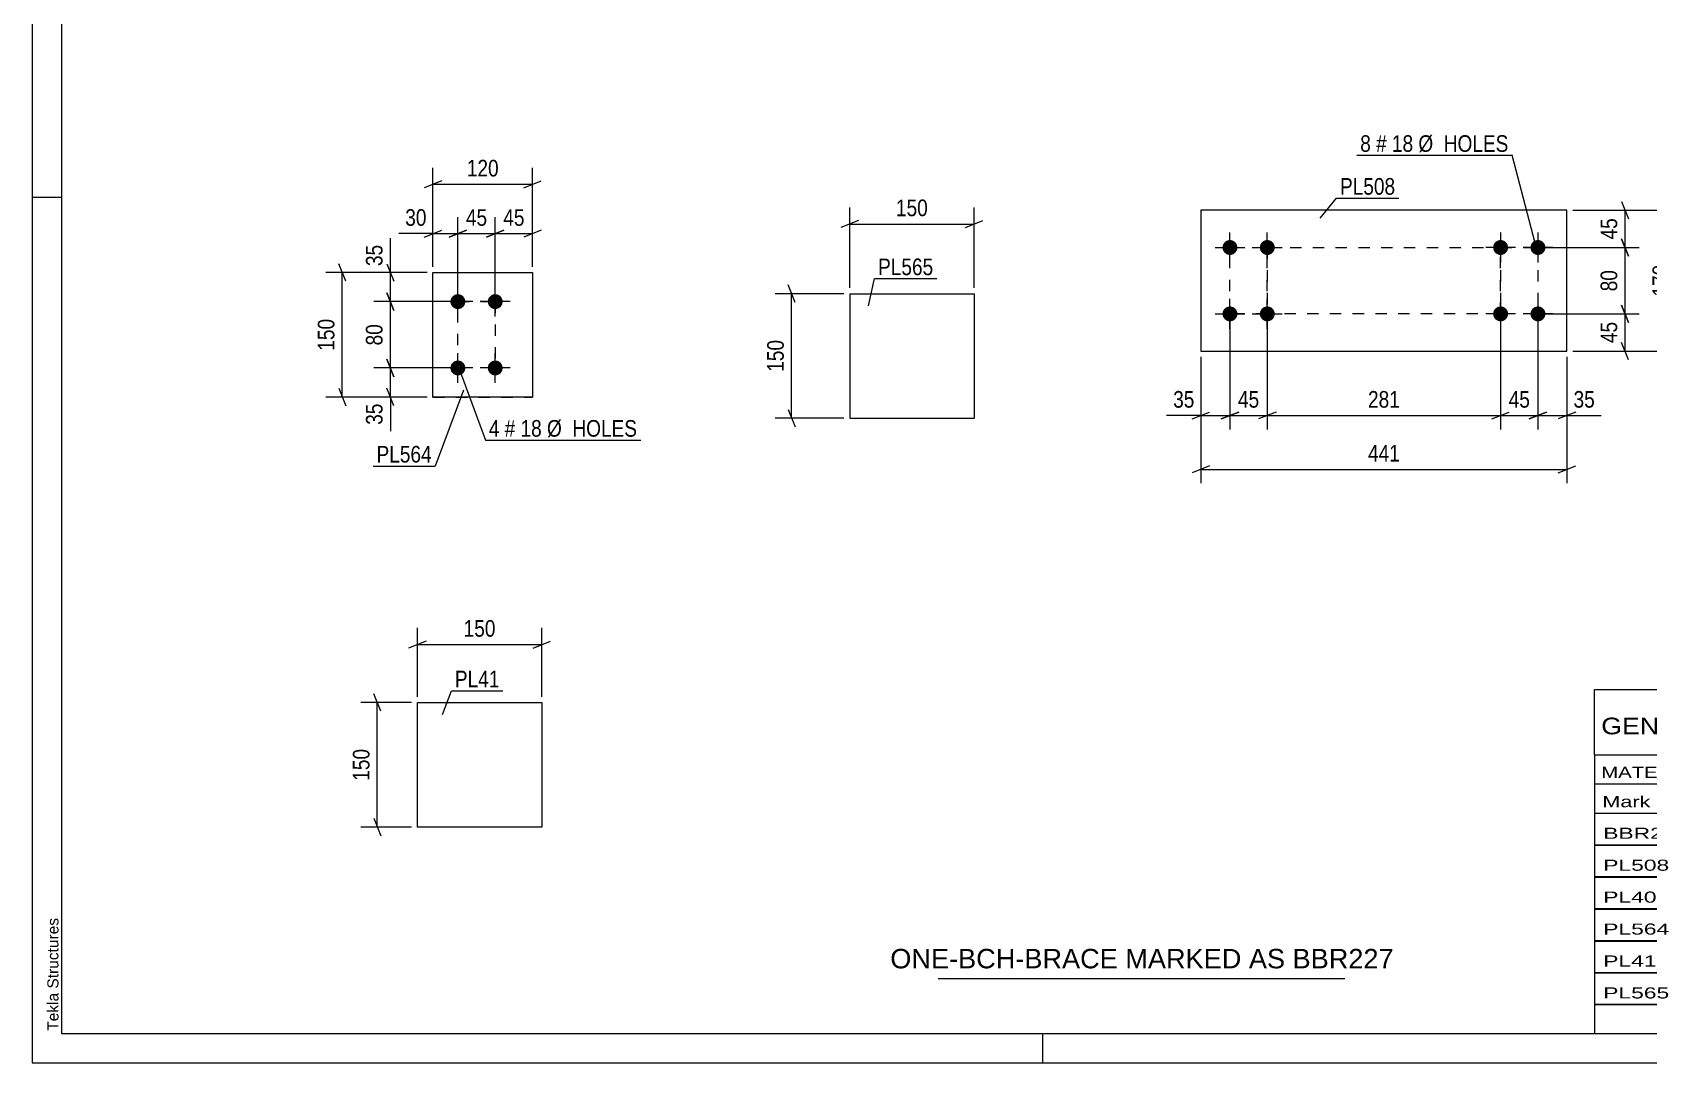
# Model space of a CAD drawing. Header units: millimetres. Extents: x 0 to 594, y 0 to 420.
# Drawn here: x 0 to 278.3, y 0 to 177.5 of the extents above; entities that cross this region are included whole.
import ezdxf

# ---------------------------------------------------------------- set-up
doc = ezdxf.new("R2010")
doc.units = ezdxf.units.MM
doc.linetypes.add('DXK_LINE_DOT2', pattern=[3.9198, 1.9599, -1.9599])
doc.styles.add('Arial', font='ARIAL.TTF', dxfattribs={"height": 0.2})
doc.styles.add('Arial Narrow', font='ARIALN.TTF', dxfattribs={"height": 0.2})

# ---------------------------------------------------------------- blocks, each defined once
blk = doc.blocks.new('Unknown-585636947-1129')
at = {"color": 5, "linetype": 'Continuous'}
for p, q in [((0, 420), (0, 0)), ((5, 415), (5, 5)), ((5, 149), (0, 149)), ((5, 5), (589, 5)), ((174, 0), (174, 5)), ((0, 0), (594, 0))]:
    blk.add_line(p, q, dxfattribs=at)
at = {"color": 174, "linetype": 'Continuous', "style": 'Arial'}
blk.add_text('Tekla Structures', height=1.9102, rotation=90, dxfattribs=at).set_placement((4.5, 5.5))
blk = doc.blocks.new('Part-585636947-1603 - 1587')
at = {"color": 2, "linetype": 'Continuous'}
for p, q in [((68.99, 136.08), (86.13, 136.08)), ((68.99, 114.65), (68.99, 136.08)), ((86.13, 136.08), (86.13, 136.08)), ((86.13, 136.08), (86.13, 114.65)), ((86.13, 114.65), (68.99, 114.65)), ((68.99, 114.65), (68.99, 114.65))]:
    blk.add_line(p, q, dxfattribs=at)
at = {"color": 7, "linetype": 'DXK_LINE_DOT2'}
for p, q in [((68.99, 136.08), (86.13, 136.08)), ((68.99, 114.65), (86.13, 114.65)), ((68.99, 114.65), (68.99, 114.65))]:
    blk.add_line(p, q, dxfattribs=at)
blk = doc.blocks.new('Bolt-585636947-1608 - 1587')
at = {"linetype": 'Continuous'}
for points in [[(73.28, 129.8), (73.01, 129.82), (72.75, 129.91), (72.52, 130.04), (72.32, 130.22), (72.16, 130.44), (72.05, 130.68), (72, 130.95), (72, 131.22), (72.05, 131.48), (72.16, 131.72), (72.32, 131.94), (72.52, 132.12), (72.75, 132.26), (73.01, 132.34), (73.28, 132.37), (73.54, 132.34), (73.8, 132.26), (74.03, 132.12), (74.23, 131.94), (74.39, 131.72), (74.5, 131.48), (74.55, 131.22), (74.55, 130.95), (74.5, 130.68), (74.39, 130.44), (74.23, 130.22), (74.03, 130.04), (73.8, 129.91), (73.54, 129.82)], [(79.7, 129.8), (79.44, 129.82), (79.18, 129.91), (78.95, 130.04), (78.75, 130.22), (78.59, 130.44), (78.48, 130.68), (78.43, 130.95), (78.43, 131.22), (78.48, 131.48), (78.59, 131.72), (78.75, 131.94), (78.95, 132.12), (79.18, 132.26), (79.44, 132.34), (79.7, 132.37), (79.97, 132.34), (80.23, 132.26), (80.46, 132.12), (80.66, 131.94), (80.82, 131.72), (80.93, 131.48), (80.98, 131.22), (80.98, 130.95), (80.93, 130.68), (80.82, 130.44), (80.66, 130.22), (80.46, 130.04), (80.23, 129.91), (79.97, 129.82)], [(73.28, 118.37), (73.01, 118.4), (72.75, 118.48), (72.52, 118.61), (72.32, 118.79), (72.16, 119.01), (72.05, 119.26), (72, 119.52), (72, 119.79), (72.05, 120.05), (72.16, 120.3), (72.32, 120.51), (72.52, 120.69), (72.75, 120.83), (73.01, 120.91), (73.28, 120.94), (73.54, 120.91), (73.8, 120.83), (74.03, 120.69), (74.23, 120.51), (74.39, 120.3), (74.5, 120.05), (74.55, 119.79), (74.55, 119.52), (74.5, 119.26), (74.39, 119.01), (74.23, 118.79), (74.03, 118.61), (73.8, 118.48), (73.54, 118.4)], [(79.7, 118.37), (79.44, 118.4), (79.18, 118.48), (78.95, 118.61), (78.75, 118.79), (78.59, 119.01), (78.48, 119.26), (78.43, 119.52), (78.43, 119.79), (78.48, 120.05), (78.59, 120.3), (78.75, 120.51), (78.95, 120.69), (79.18, 120.83), (79.44, 120.91), (79.7, 120.94), (79.97, 120.91), (80.23, 120.83), (80.46, 120.69), (80.66, 120.51), (80.82, 120.3), (80.93, 120.05), (80.98, 119.79), (80.98, 119.52), (80.93, 119.26), (80.82, 119.01), (80.66, 118.79), (80.46, 118.61), (80.23, 118.48), (79.97, 118.4)]]:
    blk.add_hatch(color=1, dxfattribs=at).paths.add_polyline_path(points)
at = {"color": 1, "linetype": 'Continuous'}
for p, q in [((73.28, 128.51), (73.28, 133.65)), ((79.7, 128.51), (79.7, 133.65)), ((75.85, 131.08), (70.7, 131.08)), ((82.28, 131.08), (77.13, 131.08)), ((73.28, 117.08), (73.28, 122.22)), ((79.7, 117.08), (79.7, 122.22)), ((75.85, 119.65), (70.7, 119.65)), ((82.28, 119.65), (77.13, 119.65))]:
    blk.add_line(p, q, dxfattribs=at)
blk = doc.blocks.new('Bolt-585636947-4189 - 4187')
at = {"linetype": 'Continuous'}
for points in [[(252.82, 139.12, -1), (252.82, 141.69, -1)], [(259.25, 139.12, -1), (259.25, 141.69, -1)], [(252.82, 127.69, -1), (252.82, 130.26, -1)], [(259.25, 127.69, -1), (259.25, 130.26, -1)]]:
    blk.add_hatch(color=1, dxfattribs=at).paths.add_polyline_path(points)
at = {"color": 1, "linetype": 'Continuous'}
for p, q in [((252.82, 142.98), (252.82, 137.84)), ((259.25, 142.98), (259.25, 137.84)), ((255.4, 140.41), (250.25, 140.41)), ((261.82, 140.41), (256.68, 140.41)), ((252.82, 131.55), (252.82, 126.41)), ((259.25, 131.55), (259.25, 126.41)), ((255.4, 128.98), (250.25, 128.98)), ((261.82, 128.98), (256.68, 128.98))]:
    blk.add_line(p, q, dxfattribs=at)
blk = doc.blocks.new('Part-585636947-4188 - 4187')
at = {"color": 2, "linetype": 'Continuous'}
for p, q in [((264.25, 146.84), (201.22, 146.84)), ((201.22, 146.84), (201.22, 122.55)), ((264.25, 122.55), (264.25, 146.84)), ((201.22, 122.55), (264.25, 122.55))]:
    blk.add_line(p, q, dxfattribs=at)
blk = doc.blocks.new('Bolt-585636947-4190 - 4187')
at = {"linetype": 'Continuous'}
for points in [[(206.22, 141.69, -1), (206.22, 139.12, -1)], [(212.65, 141.69, -1), (212.65, 139.12, -1)], [(206.22, 130.26, -1), (206.22, 127.69, -1)], [(212.65, 130.26, -1), (212.65, 127.69, -1)]]:
    blk.add_hatch(color=1, dxfattribs=at).paths.add_polyline_path(points)
at = {"color": 1, "linetype": 'Continuous'}
for p, q in [((206.22, 137.84), (206.22, 142.98)), ((212.65, 137.84), (212.65, 142.98)), ((203.65, 140.41), (208.79, 140.41)), ((210.07, 140.41), (215.22, 140.41)), ((206.22, 126.41), (206.22, 131.55)), ((212.65, 126.41), (212.65, 131.55)), ((203.65, 128.98), (208.79, 128.98)), ((210.07, 128.98), (215.22, 128.98))]:
    blk.add_line(p, q, dxfattribs=at)
blk = doc.blocks.new('Part-585636947-1563 - 1547')
at = {"color": 2, "linetype": 'Continuous'}
for p, q in [((140.74, 132.45), (140.74, 111.03)), ((140.74, 132.45), (162.17, 132.45)), ((162.17, 132.45), (162.17, 111.03)), ((140.74, 111.03), (162.17, 111.03))]:
    blk.add_line(p, q, dxfattribs=at)
blk = doc.blocks.new('Part-585636947-4429 - 4428')
at = {"color": 2, "linetype": 'Continuous'}
for p, q in [((66.3, 62.02), (87.73, 62.02)), ((66.3, 40.59), (66.3, 62.02)), ((87.73, 62.02), (87.73, 40.59)), ((87.73, 40.59), (66.3, 40.59))]:
    blk.add_line(p, q, dxfattribs=at)
blk = doc.blocks.new('Rectangle-585636947-1723 - 1587')
at = {"color": 1, "linetype": 'DXK_LINE_DOT2'}
blk.add_lwpolyline([(73.28, 131.08), (79.7, 131.08), (79.7, 119.65), (73.28, 119.65), (73.28, 131.08)], close=True, dxfattribs=at)
blk = doc.blocks.new('Rectangle-585636947-4376 - 4187')
at = {"color": 1, "linetype": 'DXK_LINE_DOT2'}
blk.add_lwpolyline([(206.22, 140.41), (212.65, 140.41), (212.65, 128.98), (206.22, 128.98), (206.22, 140.41)], close=True, dxfattribs=at)
blk = doc.blocks.new('Rectangle-585636947-4386 - 4187')
at = {"color": 1, "linetype": 'DXK_LINE_DOT2'}
blk.add_lwpolyline([(212.65, 140.41), (252.82, 140.41), (252.82, 128.98), (212.65, 128.98), (212.65, 140.41)], close=True, dxfattribs=at)
blk = doc.blocks.new('Rectangle-585636947-4396 - 4187')
at = {"color": 1, "linetype": 'DXK_LINE_DOT2'}
blk.add_lwpolyline([(252.82, 140.41), (259.25, 140.41), (259.25, 128.98), (252.82, 128.98), (252.82, 140.41)], close=True, dxfattribs=at)
blk = doc.blocks.new('StraightDimension-585636947-1633 - 1587')
at = {"color": 7, "linetype": 'Continuous'}
for p, q in [((61.05, 137.58), (62.25, 134.58)), ((67.99, 136.08), (58.8, 136.08)), ((61.65, 131.08), (61.65, 136.08)), ((72.28, 131.08), (58.8, 131.08)), ((62.25, 129.58), (61.05, 132.58))]:
    blk.add_line(p, q, dxfattribs=at)
at = {"color": 0}
blk.add_wipeout([(60.9, 141.46), (56.7, 141.46), (56.7, 136.61), (60.9, 136.61)], dxfattribs=at)
at = {"color": 7, "linetype": 'Continuous'}
blk.add_line((61.65, 136.08), (61.65, 141.99), dxfattribs=at)
blk.add_line((61.65, 136.08), (61.65, 141.99), dxfattribs=at)
at = {"color": 3, "style": 'Arial Narrow'}
blk.add_text('35', height=2.863, rotation=90.0002, dxfattribs=at).set_placement((60.3, 137.21))
blk = doc.blocks.new('StraightDimension-585636947-1623 - 1587')
at = {"color": 7, "linetype": 'Continuous'}
for p, q in [((72.28, 131.08), (58.8, 131.08)), ((61.05, 132.58), (62.25, 129.58)), ((61.65, 119.65), (61.65, 131.08)), ((62.25, 118.15), (61.05, 121.15)), ((72.28, 119.65), (58.8, 119.65))]:
    blk.add_line(p, q, dxfattribs=at)
at = {"color": 0}
blk.add_wipeout([(60.9, 127.8), (56.7, 127.8), (56.7, 122.94), (60.9, 122.94)], dxfattribs=at)
at = {"color": 3, "style": 'Arial Narrow'}
blk.add_text('80', height=2.863, rotation=90.0002, dxfattribs=at).set_placement((60.3, 123.54))
blk = doc.blocks.new('StraightDimension-585636947-1610 - 1587')
at = {"color": 7, "linetype": 'Continuous'}
for p, q in [((61.05, 121.15), (62.25, 118.15)), ((72.28, 119.65), (58.8, 119.65)), ((61.65, 114.65), (61.65, 119.65)), ((67.99, 114.65), (58.8, 114.65)), ((62.25, 113.15), (61.05, 116.15))]:
    blk.add_line(p, q, dxfattribs=at)
at = {"color": 0}
blk.add_wipeout([(60.9, 114.13), (56.7, 114.13), (56.7, 109.27), (60.9, 109.27)], dxfattribs=at)
at = {"color": 7, "linetype": 'Continuous'}
blk.add_line((61.65, 114.65), (61.65, 108.75), dxfattribs=at)
blk.add_line((61.65, 114.65), (61.65, 108.75), dxfattribs=at)
at = {"color": 3, "style": 'Arial Narrow'}
blk.add_text('35', height=2.863, rotation=90.0002, dxfattribs=at).set_placement((60.3, 109.87))
blk = doc.blocks.new('StraightDimension-585636947-1647 - 1587')
at = {"color": 7, "linetype": 'Continuous'}
for p, q in [((53.96, 134.58), (52.76, 137.58)), ((67.99, 136.08), (50.51, 136.08)), ((53.36, 114.65), (53.36, 136.08)), ((67.99, 114.65), (50.51, 114.65)), ((52.76, 116.15), (53.96, 113.15))]:
    blk.add_line(p, q, dxfattribs=at)
at = {"color": 0}
blk.add_wipeout([(52.61, 128.71), (48.41, 128.71), (48.41, 122.03), (52.61, 122.03)], dxfattribs=at)
at = {"color": 3, "style": 'Arial Narrow'}
blk.add_text('150', height=2.863, rotation=90.0002, dxfattribs=at).set_placement((52.01, 122.63))
blk = doc.blocks.new('StraightDimension-585636947-1664 - 1587')
at = {"color": 7, "linetype": 'Continuous'}
for p, q in [((79.7, 132.08), (79.7, 145.64)), ((86.13, 137.08), (86.13, 145.64)), ((78.2, 142.19), (81.2, 143.39)), ((79.7, 142.79), (86.13, 142.79)), ((87.63, 143.39), (84.63, 142.19))]:
    blk.add_line(p, q, dxfattribs=at)
at = {"color": 0}
blk.add_wipeout([(85.35, 143.54), (85.35, 147.74), (80.49, 147.74), (80.49, 143.54)], dxfattribs=at)
at = {"color": 3, "style": 'Arial Narrow'}
blk.add_text('45', height=2.863, dxfattribs=at).set_placement((81.09, 144.14))
blk = doc.blocks.new('StraightDimension-585636947-1680 - 1587')
at = {"color": 7, "linetype": 'Continuous'}
for p, q in [((73.28, 132.08), (73.28, 145.64)), ((79.7, 132.08), (79.7, 145.64)), ((71.78, 142.19), (74.78, 143.39)), ((73.28, 142.79), (79.7, 142.79)), ((81.2, 143.39), (78.2, 142.19))]:
    blk.add_line(p, q, dxfattribs=at)
at = {"color": 0}
blk.add_wipeout([(78.92, 143.54), (78.92, 147.74), (74.06, 147.74), (74.06, 143.54)], dxfattribs=at)
at = {"color": 3, "style": 'Arial Narrow'}
blk.add_text('45', height=2.863, dxfattribs=at).set_placement((74.66, 144.14))
blk = doc.blocks.new('StraightDimension-585636947-1690 - 1587')
at = {"color": 7, "linetype": 'Continuous'}
for p, q in [((68.99, 137.08), (68.99, 145.64)), ((73.28, 132.08), (73.28, 145.64)), ((67.49, 142.19), (70.49, 143.39)), ((68.99, 142.79), (73.28, 142.79)), ((74.78, 143.39), (71.78, 142.19))]:
    blk.add_line(p, q, dxfattribs=at)
at = {"color": 0}
blk.add_wipeout([(68.46, 143.54), (68.46, 147.74), (63.61, 147.74), (63.61, 143.54)], dxfattribs=at)
at = {"color": 7, "linetype": 'Continuous'}
blk.add_line((68.99, 142.79), (63.08, 142.79), dxfattribs=at)
blk.add_line((68.99, 142.79), (63.08, 142.79), dxfattribs=at)
at = {"color": 3, "style": 'Arial Narrow'}
blk.add_text('30', height=2.863, dxfattribs=at).set_placement((64.21, 144.14))
blk = doc.blocks.new('StraightDimension-585636947-1704 - 1587')
at = {"color": 7, "linetype": 'Continuous'}
for p, q in [((68.99, 137.08), (68.99, 154.14)), ((86.13, 137.08), (86.13, 154.14)), ((70.49, 151.89), (67.49, 150.69)), ((68.99, 151.29), (86.13, 151.29)), ((84.63, 150.69), (87.63, 151.89))]:
    blk.add_line(p, q, dxfattribs=at)
at = {"color": 0}
blk.add_wipeout([(80.9, 152.04), (80.9, 156.24), (74.22, 156.24), (74.22, 152.04)], dxfattribs=at)
at = {"color": 3, "style": 'Arial Narrow'}
blk.add_text('120', height=2.863, dxfattribs=at).set_placement((74.82, 152.64))
blk = doc.blocks.new('StraightDimension-585636947-4194 - 4187')
at = {"color": 7, "linetype": 'Continuous'}
for p, q in [((259.25, 127.98), (259.25, 109.07)), ((264.25, 121.55), (264.25, 109.07)), ((257.75, 110.87), (260.75, 112.07)), ((259.25, 111.47), (264.25, 111.47)), ((265.75, 112.07), (262.75, 110.87))]:
    blk.add_line(p, q, dxfattribs=at)
at = {"color": 0}
blk.add_wipeout([(269.63, 112.22), (269.63, 116.42), (264.78, 116.42), (264.78, 112.22)], dxfattribs=at)
at = {"color": 7, "linetype": 'Continuous'}
blk.add_line((264.25, 111.47), (270.16, 111.47), dxfattribs=at)
blk.add_line((264.25, 111.47), (270.16, 111.47), dxfattribs=at)
at = {"color": 3, "style": 'Arial Narrow'}
blk.add_text('35', height=2.863, dxfattribs=at).set_placement((265.38, 112.82))
blk = doc.blocks.new('StraightDimension-585636947-4195 - 4187')
at = {"color": 7, "linetype": 'Continuous'}
for p, q in [((252.82, 127.98), (252.82, 109.07)), ((259.25, 127.98), (259.25, 109.07)), ((251.32, 110.87), (254.32, 112.07)), ((252.82, 111.47), (259.25, 111.47)), ((260.75, 112.07), (257.75, 110.87))]:
    blk.add_line(p, q, dxfattribs=at)
at = {"color": 0}
blk.add_wipeout([(258.47, 112.22), (258.47, 116.42), (253.61, 116.42), (253.61, 112.22)], dxfattribs=at)
at = {"color": 3, "style": 'Arial Narrow'}
blk.add_text('45', height=2.863, dxfattribs=at).set_placement((254.21, 112.82))
blk = doc.blocks.new('StraightDimension-585636947-4196 - 4187')
at = {"color": 7, "linetype": 'Continuous'}
for p, q in [((212.65, 127.98), (212.65, 109.07)), ((252.82, 127.98), (252.82, 109.07)), ((214.15, 112.07), (211.15, 110.87)), ((212.65, 111.47), (252.82, 111.47)), ((251.32, 110.87), (254.32, 112.07))]:
    blk.add_line(p, q, dxfattribs=at)
at = {"color": 0}
blk.add_wipeout([(236.08, 112.22), (236.08, 116.42), (229.39, 116.42), (229.39, 112.22)], dxfattribs=at)
at = {"color": 3, "style": 'Arial Narrow'}
blk.add_text('281', height=2.863, dxfattribs=at).set_placement((229.99, 112.82))
blk = doc.blocks.new('StraightDimension-585636947-4197 - 4187')
at = {"color": 7, "linetype": 'Continuous'}
for p, q in [((206.22, 127.98), (206.22, 109.07)), ((212.65, 127.98), (212.65, 109.07)), ((204.72, 110.87), (207.72, 112.07)), ((206.22, 111.47), (212.65, 111.47)), ((214.15, 112.07), (211.15, 110.87))]:
    blk.add_line(p, q, dxfattribs=at)
at = {"color": 0}
blk.add_wipeout([(211.86, 112.22), (211.86, 116.42), (207, 116.42), (207, 112.22)], dxfattribs=at)
at = {"color": 3, "style": 'Arial Narrow'}
blk.add_text('45', height=2.863, dxfattribs=at).set_placement((207.6, 112.82))
blk = doc.blocks.new('StraightDimension-585636947-4198 - 4187')
at = {"color": 7, "linetype": 'Continuous'}
for p, q in [((206.22, 127.98), (206.22, 109.07)), ((201.22, 121.55), (201.22, 109.07)), ((199.72, 110.87), (202.72, 112.07)), ((201.22, 111.47), (206.22, 111.47)), ((207.72, 112.07), (204.72, 110.87))]:
    blk.add_line(p, q, dxfattribs=at)
at = {"color": 0}
blk.add_wipeout([(200.69, 112.22), (200.69, 116.42), (195.84, 116.42), (195.84, 112.22)], dxfattribs=at)
at = {"color": 7, "linetype": 'Continuous'}
blk.add_line((201.22, 111.47), (195.31, 111.47), dxfattribs=at)
blk.add_line((201.22, 111.47), (195.31, 111.47), dxfattribs=at)
at = {"color": 3, "style": 'Arial Narrow'}
blk.add_text('35', height=2.863, dxfattribs=at).set_placement((196.44, 112.82))
blk = doc.blocks.new('StraightDimension-585636947-4214 - 4187')
at = {"color": 7, "linetype": 'Continuous'}
for p, q in [((201.22, 121.55), (201.22, 99.79)), ((264.25, 121.55), (264.25, 99.79)), ((202.72, 102.79), (199.72, 101.59)), ((201.22, 102.19), (264.25, 102.19)), ((262.75, 101.59), (265.75, 102.79))]:
    blk.add_line(p, q, dxfattribs=at)
at = {"color": 0}
blk.add_wipeout([(236.08, 102.94), (236.08, 107.14), (229.39, 107.14), (229.39, 102.94)], dxfattribs=at)
at = {"color": 3, "style": 'Arial Narrow'}
blk.add_text('441', height=2.863, dxfattribs=at).set_placement((229.99, 103.54))
blk = doc.blocks.new('StraightDimension-585636947-4234 - 4187')
at = {"color": 7, "linetype": 'Continuous'}
for p, q in [((283.78, 145.34), (282.58, 148.34)), ((265.25, 146.84), (285.58, 146.84)), ((283.18, 122.55), (283.18, 146.84)), ((265.25, 122.55), (285.58, 122.55)), ((282.58, 124.05), (283.78, 121.05))]:
    blk.add_line(p, q, dxfattribs=at)
at = {"color": 0}
blk.add_wipeout([(282.43, 138.03), (278.23, 138.03), (278.23, 131.35), (282.43, 131.35)], dxfattribs=at)
at = {"color": 3, "style": 'Arial Narrow'}
blk.add_text('170', height=2.863, rotation=90.0002, dxfattribs=at).set_placement((281.83, 131.95))
blk = doc.blocks.new('StraightDimension-585636947-4354 - 4187')
at = {"color": 7, "linetype": 'Continuous'}
for p, q in [((273.65, 148.34), (274.85, 145.34)), ((265.25, 146.84), (276.65, 146.84)), ((274.25, 140.41), (274.25, 146.84)), ((260.25, 140.41), (276.65, 140.41)), ((274.85, 138.91), (273.65, 141.91))]:
    blk.add_line(p, q, dxfattribs=at)
at = {"color": 0}
blk.add_wipeout([(273.5, 146.05), (269.3, 146.05), (269.3, 141.19), (273.5, 141.19)], dxfattribs=at)
at = {"color": 3, "style": 'Arial Narrow'}
blk.add_text('45', height=2.863, rotation=90.0002, dxfattribs=at).set_placement((272.9, 141.79))
blk = doc.blocks.new('StraightDimension-585636947-4355 - 4187')
at = {"color": 7, "linetype": 'Continuous'}
for p, q in [((260.25, 140.41), (276.65, 140.41)), ((273.65, 141.91), (274.85, 138.91)), ((274.25, 128.98), (274.25, 140.41)), ((260.25, 128.98), (276.65, 128.98)), ((274.85, 127.48), (273.65, 130.48))]:
    blk.add_line(p, q, dxfattribs=at)
at = {"color": 0}
blk.add_wipeout([(273.5, 137.12), (269.3, 137.12), (269.3, 132.26), (273.5, 132.26)], dxfattribs=at)
at = {"color": 3, "style": 'Arial Narrow'}
blk.add_text('80', height=2.863, rotation=90.0002, dxfattribs=at).set_placement((272.9, 132.86))
blk = doc.blocks.new('StraightDimension-585636947-4356 - 4187')
at = {"color": 7, "linetype": 'Continuous'}
for p, q in [((260.25, 128.98), (276.65, 128.98)), ((273.65, 130.48), (274.85, 127.48)), ((274.25, 122.55), (274.25, 128.98)), ((265.25, 122.55), (276.65, 122.55)), ((274.85, 121.05), (273.65, 124.05))]:
    blk.add_line(p, q, dxfattribs=at)
at = {"color": 0}
blk.add_wipeout([(273.5, 128.19), (269.3, 128.19), (269.3, 123.34), (273.5, 123.34)], dxfattribs=at)
at = {"color": 3, "style": 'Arial Narrow'}
blk.add_text('45', height=2.863, rotation=90.0002, dxfattribs=at).set_placement((272.9, 123.94))
blk = doc.blocks.new('StraightDimension-585636947-1565 - 1547')
at = {"color": 7, "linetype": 'Continuous'}
for p, q in [((142.24, 145.05), (139.24, 143.85)), ((140.74, 133.45), (140.74, 147.3)), ((160.67, 143.85), (163.67, 145.05)), ((162.17, 133.45), (162.17, 147.3)), ((140.74, 144.45), (162.17, 144.45))]:
    blk.add_line(p, q, dxfattribs=at)
at = {"color": 0}
blk.add_wipeout([(154.8, 145.2), (154.8, 149.4), (148.11, 149.4), (148.11, 145.2)], dxfattribs=at)
at = {"color": 3, "style": 'Arial Narrow'}
blk.add_text('150', height=2.863, dxfattribs=at).set_placement((148.71, 145.8))
blk = doc.blocks.new('StraightDimension-585636947-1576 - 1547')
at = {"color": 7, "linetype": 'Continuous'}
for p, q in [((131.34, 130.95), (130.14, 133.95)), ((139.74, 132.45), (127.89, 132.45)), ((130.74, 111.03), (130.74, 132.45)), ((130.14, 112.53), (131.34, 109.53)), ((139.74, 111.03), (127.89, 111.03))]:
    blk.add_line(p, q, dxfattribs=at)
at = {"color": 0}
blk.add_wipeout([(129.99, 125.08), (125.79, 125.08), (125.79, 118.4), (129.99, 118.4)], dxfattribs=at)
at = {"color": 3, "style": 'Arial Narrow'}
blk.add_text('150', height=2.863, rotation=90.0002, dxfattribs=at).set_placement((129.39, 119))
blk = doc.blocks.new('StraightDimension-585636947-4469 - 4428')
at = {"color": 7, "linetype": 'Continuous'}
for p, q in [((67.8, 72.62), (64.8, 71.42)), ((66.3, 63.02), (66.3, 74.87)), ((86.23, 71.42), (89.23, 72.62)), ((87.73, 63.02), (87.73, 74.87)), ((66.3, 72.02), (87.73, 72.02))]:
    blk.add_line(p, q, dxfattribs=at)
at = {"color": 0}
blk.add_wipeout([(80.35, 72.77), (80.35, 76.97), (73.67, 76.97), (73.67, 72.77)], dxfattribs=at)
at = {"color": 3, "style": 'Arial Narrow'}
blk.add_text('150', height=2.863, dxfattribs=at).set_placement((74.27, 73.37))
blk = doc.blocks.new('StraightDimension-585636947-4473 - 4428')
at = {"color": 7, "linetype": 'Continuous'}
for p, q in [((65.3, 62.02), (56.55, 62.02)), ((60, 60.52), (58.8, 63.52)), ((59.4, 40.59), (59.4, 62.02)), ((58.8, 42.09), (60, 39.09)), ((65.3, 40.59), (56.55, 40.59))]:
    blk.add_line(p, q, dxfattribs=at)
at = {"color": 0}
blk.add_wipeout([(58.65, 54.65), (54.45, 54.65), (54.45, 47.96), (58.65, 47.96)], dxfattribs=at)
at = {"color": 3, "style": 'Arial Narrow'}
blk.add_text('150', height=2.863, rotation=90.0002, dxfattribs=at).set_placement((58.05, 48.56))
blk = doc.blocks.new('Unknown-585636947-4685')
at = {"color": 7, "linetype": 'Continuous'}
for p, q in [((269, 64.25), (429, 64.25)), ((269, 53), (269, 64.25)), ((429, 64.25), (429, 53)), ((269, 53), (429, 53)), ((269, 53), (269, 48)), ((429, 53), (429, 48)), ((269, 48), (429, 48)), ((269, 48), (269, 43)), ((293, 48), (293, 43)), ((328.5, 48), (328.5, 43)), ((354.5, 48), (354.5, 43)), ((367.5, 48), (367.5, 43)), ((385, 48), (385, 43)), ((407, 48), (407, 43)), ((429, 48), (429, 43)), ((269, 43), (429, 43)), ((269, 42.95), (269, 37.55)), ((269, 42.95), (429, 42.95)), ((293, 43), (293, 37.5)), ((328.5, 43), (328.5, 37.5)), ((354.5, 43), (354.5, 37.5)), ((367.5, 43), (367.5, 37.5)), ((385, 43), (385, 37.5)), ((407, 43), (407, 37.5)), ((429, 42.95), (429, 37.55)), ((269, 37.55), (429, 37.55)), ((269, 37.45), (269, 32.05)), ((269, 37.45), (429, 37.45)), ((293, 37.5), (293, 32)), ((328.5, 37.5), (328.5, 32)), ((354.5, 37.5), (354.5, 32)), ((367.5, 37.5), (367.5, 32)), ((385, 37.5), (385, 32)), ((407, 37.5), (407, 32)), ((429, 37.45), (429, 32.05)), ((269, 32.05), (429, 32.05)), ((269, 31.95), (269, 26.55)), ((269, 31.95), (429, 31.95)), ((293, 32), (293, 26.5)), ((328.5, 32), (328.5, 26.5)), ((354.5, 32), (354.5, 26.5)), ((367.5, 32), (367.5, 26.5)), ((385, 32), (385, 26.5)), ((407, 32), (407, 26.5)), ((429, 31.95), (429, 26.55)), ((269, 26.55), (429, 26.55)), ((269, 26.45), (269, 21.05)), ((269, 26.45), (429, 26.45)), ((293, 26.5), (293, 21)), ((328.5, 26.5), (328.5, 21)), ((354.5, 26.5), (354.5, 21)), ((367.5, 26.5), (367.5, 21)), ((385, 26.5), (385, 21)), ((407, 26.5), (407, 21)), ((429, 26.45), (429, 21.05)), ((269, 21.05), (429, 21.05)), ((269, 20.95), (269, 15.55)), ((269, 20.95), (429, 20.95)), ((293, 21), (293, 15.5)), ((328.5, 21), (328.5, 15.5)), ((354.5, 21), (354.5, 15.5)), ((367.5, 21), (367.5, 15.5)), ((385, 21), (385, 15.5)), ((407, 21), (407, 15.5)), ((429, 20.95), (429, 15.55)), ((269, 15.55), (429, 15.55)), ((269, 15.45), (269, 10.05)), ((269, 15.45), (429, 15.45)), ((293, 15.5), (293, 10)), ((328.5, 15.5), (328.5, 10)), ((354.5, 15.5), (354.5, 10)), ((367.5, 15.5), (367.5, 10)), ((385, 15.5), (385, 10)), ((407, 15.5), (407, 10)), ((429, 15.45), (429, 10.05)), ((269, 10.05), (429, 10.05)), ((269, 10), (429, 10)), ((269, 10), (269, 5)), ((385, 10), (385, 5)), ((407, 10), (407, 5)), ((429, 10), (429, 5)), ((269, 5), (429, 5))]:
    blk.add_line(p, q, dxfattribs=at)
at = {"color": 7, "style": 'Arial Narrow'}
for s, height, width, p in [('GENERAL NOTES & WELD DETAILS :', 2.8633, 1.4, (270.15, 56.56)), ('REFER TYP DRAWING TYP-01', 1.9089, 1.6, (353.7, 56.66)), ("MATERIAL LIST FOR ASSEMBLY MK'D", 1.9089, 1.6, (270.15, 49.06)), ('BBR227', 1.909, 1.794707, (361.48, 48.97)), ('1', 1.91, 1.794707, (391.08, 49.06)), ('No. Required', 1.9089, 1.6, (400.41, 49.06)), ('Mark', 1.909, 1.7, (270.34, 44)), ('Profile', 1.909, 1.7, (303.41, 44)), ('Material', 1.909, 1.7, (333.54, 44.06)), ('No.', 1.909, 1.7, (358.5, 44.06)), ('Length', 1.909, 1.7, (369, 44.06)), ('Area', 1.909, 1.7, (391.5, 44.06)), ('Weight', 1.909, 1.7, (411, 44.06))]:
    blk.add_text(s, height=height, dxfattribs=dict(at, width=width)).set_placement(p)
at = {"color": 7, "linetype": 'Continuous', "style": 'Arial Narrow'}
for s, height, width, p in [('BBR227', 1.909, 1.794707, (270.5, 38.56)), ('SHS132*6', 1.909, 1.794707, (295, 38.56)), ('E350', 1.909, 1.794707, (334.74, 38.56)), ('1', 1.91, 1.794707, (358.86, 38.56)), ('1837', 1.909, 1.794707, (371.58, 38.56)), ('1.0', 1.909, 1.794707, (395.32, 38.56)), ('43.4', 1.909, 1.794707, (414.14, 38.56)), ('PL508', 1.909, 1.794707, (270.5, 33.06)), ('PL12*170', 1.909, 1.794707, (295, 33.06)), ('E350', 1.909, 1.794707, (334.74, 33.06)), ('1', 1.91, 1.794707, (358.86, 33.06)), ('441', 1.909, 1.794707, (373.77, 33.06)), ('0.2', 1.909, 1.794707, (395.32, 33.06)), ('7.1', 1.909, 1.794707, (416.33, 33.06)), ('PL40', 1.909, 1.794707, (270.5, 27.56)), ('PL10*120', 1.909, 1.794707, (295, 27.56)), ('E350', 1.909, 1.794707, (334.74, 27.56)), ('2', 1.91, 1.794707, (358.86, 27.56)), ('150', 1.909, 1.794707, (373.77, 27.56)), ('0.0', 1.909, 1.794707, (395.32, 27.56)), ('2.8', 1.909, 1.794707, (416.33, 27.56)), ('PL564', 1.909, 1.794707, (270.5, 22.06)), ('PL10*120', 1.909, 1.794707, (295, 22.06)), ('E350', 1.909, 1.794707, (334.74, 22.06)), ('2', 1.91, 1.794707, (358.86, 22.06)), ('150', 1.909, 1.794707, (373.77, 22.06)), ('0.0', 1.909, 1.794707, (395.32, 22.06)), ('2.8', 1.909, 1.794707, (416.33, 22.06)), ('PL41', 1.909, 1.794707, (270.5, 16.56)), ('PL10*150', 1.909, 1.794707, (295, 16.56)), ('E350', 1.909, 1.794707, (334.74, 16.56)), ('1', 1.91, 1.794707, (358.86, 16.56)), ('150', 1.909, 1.794707, (373.77, 16.56)), ('0.1', 1.909, 1.794707, (395.32, 16.56)), ('1.8', 1.909, 1.794707, (416.33, 16.56)), ('PL565', 1.909, 1.794707, (270.5, 11.06)), ('PL10*150', 1.909, 1.794707, (295, 11.06)), ('E350', 1.909, 1.794707, (334.74, 11.06)), ('1', 1.91, 1.794707, (358.86, 11.06)), ('150', 1.909, 1.794707, (373.77, 11.06)), ('0.1', 1.909, 1.794707, (395.32, 11.06)), ('1.8', 1.909, 1.794707, (416.33, 11.06)), ('Total', 1.909, 1.7, (371.33, 6.5)), ('1.4', 1.909, 1.794707, (394.83, 6.5)), ('59.6', 1.909, 1.794707, (414.14, 6.5))]:
    blk.add_text(s, height=height, dxfattribs=dict(at, width=width)).set_placement(p)
blk = doc.blocks.new('Unknown-585636947-4686')
at = {"color": 7, "linetype": 'Continuous'}
blk.add_line((156, 14.5), (226, 14.5), dxfattribs=at)
at = {"color": 7, "style": 'Arial'}
blk.add_text('ONE-BCH-BRACE MARKED AS BBR227', height=3.3428, dxfattribs=at).set_placement((147.73, 16.25))
blk = doc.blocks.new('Mark-585636947-1599 - 1587')
at = {"color": 0}
blk.add_wipeout([(68.77, 103.37), (68.77, 106.37), (59.27, 106.37), (59.27, 103.37)], dxfattribs=at)
blk.add_wipeout([(68.77, 103.37), (68.77, 106.37), (59.27, 106.37), (59.27, 103.37)], dxfattribs=at)
at = {"color": 30, "linetype": 'Continuous'}
for p in [(74.27, 115.85), (58.67, 102.77)]:
    blk.add_line(p, (69.37, 102.77), dxfattribs=at)
at = {"color": 3, "style": 'Arial Narrow'}
blk.add_text('PL564', height=2.863, dxfattribs=at).set_placement((59.27, 103.37))
blk = doc.blocks.new('Mark-585636947-1604 - 1587')
at = {"color": 0}
blk.add_wipeout([(80.43, 107.82), (80.43, 110.82), (78.61, 110.82), (78.61, 107.82)], dxfattribs=at)
blk.add_wipeout([(80.43, 107.82), (80.43, 110.82), (78.61, 110.82), (78.61, 107.82)], dxfattribs=at)
at = {"color": 7, "linetype": 'Continuous'}
blk.add_line((73.32, 119.96), (78.01, 107.22), dxfattribs=at)
at = {"color": 0}
blk.add_wipeout([(83.16, 107.82), (83.16, 110.82), (81.33, 110.82), (81.33, 107.82)], dxfattribs=at)
blk.add_wipeout([(83.16, 107.82), (83.16, 110.82), (81.33, 110.82), (81.33, 107.82)], dxfattribs=at)
at = {"color": 3, "style": 'Arial Narrow'}
blk.add_text('4', height=2.86, dxfattribs=at).set_placement((78.61, 107.82))
at = {"color": 0}
blk.add_wipeout([(87.72, 107.82), (87.72, 110.82), (84.06, 110.82), (84.06, 107.82)], dxfattribs=at)
blk.add_wipeout([(87.72, 107.82), (87.72, 110.82), (84.06, 110.82), (84.06, 107.82)], dxfattribs=at)
at = {"color": 3, "style": 'Arial Narrow'}
blk.add_text('#', height=2.86, dxfattribs=at).set_placement((81.33, 107.82))
at = {"color": 0}
blk.add_wipeout([(104.15, 107.82), (104.15, 110.82), (88.62, 110.82), (88.62, 107.82)], dxfattribs=at)
blk.add_wipeout([(104.15, 107.82), (104.15, 110.82), (88.62, 110.82), (88.62, 107.82)], dxfattribs=at)
at = {"color": 7, "linetype": 'Continuous'}
blk.add_line((78.01, 107.22), (104.75, 107.22), dxfattribs=at)
at = {"color": 3, "style": 'Arial Narrow'}
for s, p in [('18', (84.06, 107.82)), ('Ø  HOLES', (88.62, 107.82))]:
    blk.add_text(s, height=2.863, dxfattribs=at).set_placement(p)
blk = doc.blocks.new('Mark-585636947-4237 - 4187')
at = {"color": 0}
blk.add_wipeout([(234.67, 149.5), (234.67, 152.5), (225.17, 152.5), (225.17, 149.5)], dxfattribs=at)
blk.add_wipeout([(234.67, 149.5), (234.67, 152.5), (225.17, 152.5), (225.17, 149.5)], dxfattribs=at)
at = {"color": 30, "linetype": 'Continuous'}
for p, q in [((221.74, 145.45), (224.57, 148.9)), ((224.57, 148.9), (235.27, 148.9))]:
    blk.add_line(p, q, dxfattribs=at)
at = {"color": 3, "style": 'Arial Narrow'}
blk.add_text('PL508', height=2.863, dxfattribs=at).set_placement((225.17, 149.5))
blk = doc.blocks.new('MarkSet-585636947-4320 - 4187')
at = {"color": 0}
blk.add_wipeout([(230.48, 156.88), (230.48, 159.88), (228.65, 159.88), (228.65, 156.88)], dxfattribs=at)
blk.add_wipeout([(230.48, 156.88), (230.48, 159.88), (228.65, 159.88), (228.65, 156.88)], dxfattribs=at)
blk.add_wipeout([(233.21, 156.88), (233.21, 159.88), (231.38, 159.88), (231.38, 156.88)], dxfattribs=at)
blk.add_wipeout([(233.21, 156.88), (233.21, 159.88), (231.38, 159.88), (231.38, 156.88)], dxfattribs=at)
at = {"color": 3, "style": 'Arial Narrow'}
blk.add_text('8', height=2.86, dxfattribs=at).set_placement((228.65, 156.88))
at = {"color": 0}
blk.add_wipeout([(237.76, 156.88), (237.76, 159.88), (234.11, 159.88), (234.11, 156.88)], dxfattribs=at)
blk.add_wipeout([(237.76, 156.88), (237.76, 159.88), (234.11, 159.88), (234.11, 156.88)], dxfattribs=at)
at = {"color": 3, "style": 'Arial Narrow'}
blk.add_text('#', height=2.86, dxfattribs=at).set_placement((231.38, 156.88))
at = {"color": 0}
blk.add_wipeout([(254.19, 156.88), (254.19, 159.88), (238.66, 159.88), (238.66, 156.88)], dxfattribs=at)
blk.add_wipeout([(254.19, 156.88), (254.19, 159.88), (238.66, 159.88), (238.66, 156.88)], dxfattribs=at)
at = {"color": 7, "linetype": 'Continuous'}
for p in [(228.05, 156.28), (259.05, 140.07)]:
    blk.add_line(p, (254.79, 156.28), dxfattribs=at)
at = {"color": 3, "style": 'Arial Narrow'}
for s, p in [('18', (234.11, 156.88)), ('Ø  HOLES', (238.66, 156.88))]:
    blk.add_text(s, height=2.863, dxfattribs=at).set_placement(p)
blk = doc.blocks.new('Mark-585636947-1559 - 1547')
at = {"color": 0}
blk.add_wipeout([(155.14, 135.64), (155.14, 138.64), (145.63, 138.64), (145.63, 135.64)], dxfattribs=at)
blk.add_wipeout([(155.14, 135.64), (155.14, 138.64), (145.63, 138.64), (145.63, 135.64)], dxfattribs=at)
at = {"color": 30, "linetype": 'Continuous'}
for p, q in [((143.99, 130.36), (145.03, 135.04)), ((145.03, 135.04), (155.74, 135.04))]:
    blk.add_line(p, q, dxfattribs=at)
at = {"color": 3, "style": 'Arial Narrow'}
blk.add_text('PL565', height=2.863, dxfattribs=at).set_placement((145.63, 135.64))
blk = doc.blocks.new('Mark-585636947-4480 - 4428')
at = {"color": 0}
blk.add_wipeout([(80.44, 64.65), (80.44, 67.65), (72.76, 67.65), (72.76, 64.65)], dxfattribs=at)
blk.add_wipeout([(80.44, 64.65), (80.44, 67.65), (72.76, 67.65), (72.76, 64.65)], dxfattribs=at)
at = {"color": 30, "linetype": 'Continuous'}
for p, q in [((70.62, 59.99), (72.16, 64.05)), ((72.16, 64.05), (81.04, 64.05))]:
    blk.add_line(p, q, dxfattribs=at)
at = {"color": 3, "style": 'Arial Narrow'}
blk.add_text('PL41', height=2.863, dxfattribs=at).set_placement((72.76, 64.65))

msp = doc.modelspace()

# ---------------------------------------------------------------- block references
for name in ['Unknown-585636947-1129', 'Part-585636947-4188 - 4187', 'Bolt-585636947-4190 - 4187', 'Bolt-585636947-4189 - 4187', 'Rectangle-585636947-4376 - 4187', 'Rectangle-585636947-4386 - 4187', 'Rectangle-585636947-4396 - 4187', 'Part-585636947-1603 - 1587', 'Bolt-585636947-1608 - 1587', 'Rectangle-585636947-1723 - 1587', 'Part-585636947-1563 - 1547', 'Unknown-585636947-4685', 'Part-585636947-4429 - 4428', 'Unknown-585636947-4686']:
    msp.add_blockref(name, (0, 0))

# ---------------------------------------------------------------- next in the draw order: block references
for name in ['Mark-585636947-4237 - 4187', 'StraightDimension-585636947-1664 - 1587', 'StraightDimension-585636947-1565 - 1547', 'StraightDimension-585636947-1633 - 1587', 'StraightDimension-585636947-4194 - 4187', 'StraightDimension-585636947-4469 - 4428']:
    msp.add_blockref(name, (0, 0))

# ---------------------------------------------------------------- next in the draw order: block references
for name in ['Mark-585636947-1559 - 1547', 'StraightDimension-585636947-1576 - 1547', 'StraightDimension-585636947-1623 - 1587', 'StraightDimension-585636947-4195 - 4187', 'Mark-585636947-4480 - 4428', 'StraightDimension-585636947-4473 - 4428']:
    msp.add_blockref(name, (0, 0))

# ---------------------------------------------------------------- next in the draw order: block references
for name in ['StraightDimension-585636947-1680 - 1587', 'StraightDimension-585636947-4196 - 4187', 'StraightDimension-585636947-1610 - 1587']:
    msp.add_blockref(name, (0, 0))

# ---------------------------------------------------------------- next in the draw order: block references
for name in ['StraightDimension-585636947-1647 - 1587', 'StraightDimension-585636947-4197 - 4187']:
    msp.add_blockref(name, (0, 0))

# ---------------------------------------------------------------- next in the draw order: block references
for name in ['StraightDimension-585636947-1690 - 1587', 'StraightDimension-585636947-4198 - 4187', 'Mark-585636947-1599 - 1587']:
    msp.add_blockref(name, (0, 0))

# ---------------------------------------------------------------- next in the draw order: block references
for name in ['StraightDimension-585636947-1704 - 1587', 'Mark-585636947-1604 - 1587', 'StraightDimension-585636947-4214 - 4187']:
    msp.add_blockref(name, (0, 0))

# ---------------------------------------------------------------- next in the draw order: block references
msp.add_blockref('StraightDimension-585636947-4234 - 4187', (0, 0))

# ---------------------------------------------------------------- next in the draw order: block references
msp.add_blockref('StraightDimension-585636947-4354 - 4187', (0, 0))

# ---------------------------------------------------------------- next in the draw order: block references
msp.add_blockref('StraightDimension-585636947-4355 - 4187', (0, 0))

# ---------------------------------------------------------------- next in the draw order: block references
for name in ['MarkSet-585636947-4320 - 4187', 'StraightDimension-585636947-4356 - 4187']:
    msp.add_blockref(name, (0, 0))

doc.saveas('drawing.dxf')
